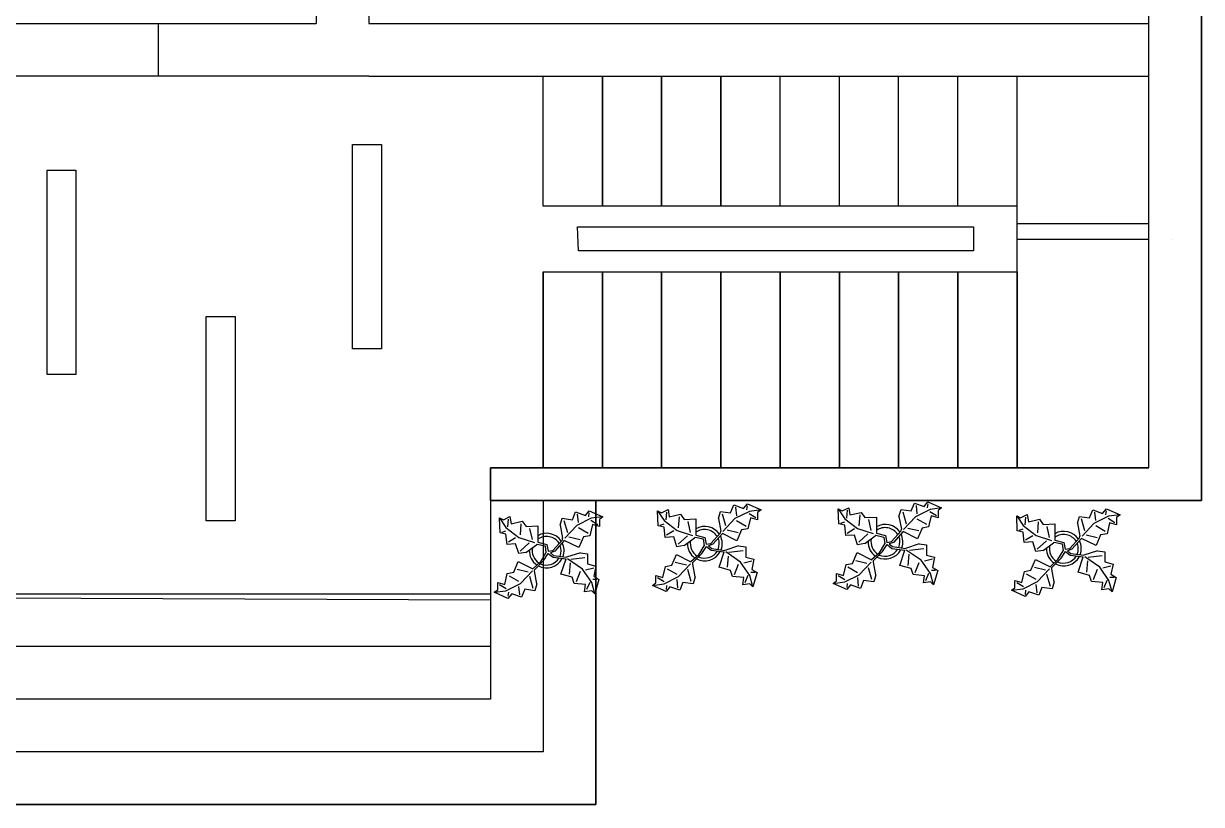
# Model space of a CAD drawing. Header units: inches. Extents: x -3340 to 11630, y -237 to 1425.
# Drawn here: x 121.7 to 300.6, y -26.9 to 91.7 of the extents above; entities that cross this region are included whole.
import ezdxf

# ---------------------------------------------------------------- set-up
doc = ezdxf.new("R2010")
doc.units = ezdxf.units.IN
doc.header["$MEASUREMENT"] = 0

# ---------------------------------------------------------------- blocks, each defined once
blk = doc.blocks.new('Plant - Rubber or Philodendron')
at = {"linetype": 'Continuous'}
for p, q in [((8.8871, 10.7908), (9.9809, 13.4933)), ((9.9809, 13.4933), (13.3837, 12.301)), ((10.5828, 12.6946), (10.8893, 9.7953)), ((13.3837, 12.301), (14.68, 13.9039)), ((14.5816, 13.2037), (14.3848, 11.8033)), ((14.68, 13.9039), (19.3848, 11.8146)), ((-16.2005, 11.4774), (-13.9899, 8.1064)), ((-16.2005, 11.4774), (-14.8639, 10.7964)), ((-16.0159, 6.3329), (-16.2005, 11.4774)), ((-14.8639, 10.7964), (-12.6195, 11.8975)), ((-13.3174, 8.325), (-13.0735, 11.0065)), ((-12.6195, 11.8975), (-12.1909, 9.4345)), ((-12.1909, 9.4345), (-8.3829, 10.3)), ((-8.8369, 9.409), (-9.0894, 5.6095)), ((-8.3829, 10.3), (-7.0549, 8.501)), ((-7.0549, 8.501), (-3.0284, 8.6941)), ((-3.0284, 8.6941), (-3.0709, 3.1041)), ((4.6914, 8.8812), (5.3859, 11.2828)), ((4.6914, 8.8812), (5.5014, 4.4831)), ((5.3859, 11.2828), (8.8871, 10.7908)), ((5.9878, 10.4842), (7.1971, 6.3869)), ((10.3916, 8.7942), (6.2847, 4.4028)), ((15.3859, 11.3055), (10.3916, 8.7942)), ((15.7909, 9.1065), (14.8995, 5.3044)), ((15.2875, 10.6053), (17.5907, 9.2105)), ((19.3848, 11.8146), (15.3859, 11.3055)), ((18.1925, 8.4119), (15.7909, 9.1065)), ((19.3848, 11.8146), (18.1868, 10.9119)), ((18.1868, 10.9119), (18.1925, 8.4119)), ((-14.0069, 5.8704), (-16.0159, 6.3329)), ((-15.3434, 6.5514), (-13.9984, 6.9884)), ((-13.5868, 2.2894), (-14.0069, 5.8704)), ((-13.9899, 8.1064), (-9.5434, 4.7185)), ((-13.1329, 3.1804), (-10.6614, 4.727)), ((-9.5434, 4.7185), (-4.1917, 2.9888)), ((-4.8529, 4.012), (-5.7184, 7.82)), ((5.4346, 3.9146), (5.5014, 4.4831)), ((7.7005, 4.8881), (11.5025, 3.9967)), ((14.2977, 6.1031), (10.9934, 7.9956)), ((12.7005, 4.8994), (11.1089, 1.1958)), ((14.8995, 5.3044), (12.7005, 4.8994)), ((-10.6784, 2.491), (-13.5868, 2.2894)), ((-9.5858, -0.8715), (-10.6784, 2.491)), ((-9.1318, 0.0195), (-5.9793, 2.9025)), ((-7.1228, -0.443), (-3.5248, 2.2131)), ((-3.5248, 2.2131), (-3.3011, 2.4355)), ((-3.3011, 2.4355), (-0.5306, 1.7947)), ((-3.0709, 3.1041), (0.0797, 2.3163)), ((-0.5306, 1.7947), (-0.2255, -0.5527)), ((-0.5306, 1.7947), (-0.5306, 1.7947)), ((0.0797, 2.3163), (0.4866, -0.031)), ((0.4866, -0.031), (2.1141, 0.2298)), ((2.1141, 0.2298), (5.4346, 3.9146)), ((6.1032, 3.6844), (2.8262, -0.031)), ((11.1089, 1.1958), (6.1032, 3.6844)), ((-11.3237, -7.2629), (-9.7321, -3.5593)), ((-9.7321, -3.5593), (-4.7264, -6.0479)), ((-7.1228, -0.443), (-9.5858, -0.8715)), ((-2.019, -3.6148), (-4.7264, -6.0479)), ((-4.0579, -6.2781), (-0.9375, -3.1608)), ((-2.019, -3.6148), (-0.2255, -0.5527)), ((-0.9375, -3.1608), (0.5883, -0.8135)), ((0.5883, -0.8135), (2.2447, -2.0916)), ((2.8262, -0.031), (1.3003, -0.5527)), ((1.3003, -0.5527), (2.4193, -1.4655)), ((2.2447, -2.0916), (6.7108, -2.6626)), ((2.4193, -1.4655), (6.895, -2.1175)), ((4.943, -7.9659), (6.7108, -2.6626)), ((11.6605, -0.5413), (6.895, -2.1175)), ((12.3677, -6.1981), (7.219, -2.6772)), ((8.3544, -2.7453), (13.1973, -2.1704)), ((11.6605, -0.5413), (14.1354, -0.8948)), ((14.1354, -0.8948), (14.1354, -4.4304)), ((-14.4141, -11.4699), (-13.5228, -7.6679)), ((-13.5228, -7.6679), (-11.3237, -7.2629)), ((-6.3237, -7.2516), (-10.1257, -6.3602)), ((-9.0148, -11.1577), (-4.9047, -6.8122)), ((-4.1246, -6.8466), (-4.0579, -6.2781)), ((-3.3146, -11.2447), (-4.1246, -6.8466)), ((8.8321, -9.0266), (4.943, -7.9659)), ((8.125, -4.0768), (7.7715, -7.9659)), ((10.2463, -10.4408), (11.6605, -6.9053)), ((15.5496, -10.7943), (12.3677, -6.1981)), ((16.2567, -5.8446), (13.4283, -6.5517)), ((14.1354, -4.4304), (16.9638, -5.1375)), ((16.9638, -5.1375), (16.2567, -8.673)), ((-16.8157, -10.7754), (-14.4141, -11.4699)), ((-16.8101, -13.2754), (-16.8157, -10.7754)), ((-13.9107, -12.9688), (-16.2139, -11.574)), ((-14.0091, -13.669), (-9.0148, -11.1577)), ((-12.921, -8.4665), (-9.6166, -10.359)), ((-9.206, -15.0581), (-9.5126, -12.1588)), ((-4.611, -12.8477), (-5.8203, -8.7504)), ((-3.3146, -11.2447), (-4.0092, -13.6463)), ((9.5392, -11.1479), (8.8321, -9.0266)), ((13.4283, -11.5015), (9.5392, -11.1479)), ((13.0748, -13.9763), (13.4283, -11.5015)), ((14.8425, -10.7943), (13.7819, -13.2692)), ((16.6103, -14.6834), (15.5496, -10.7943)), ((17.3174, -9.7337), (15.9032, -9.7337)), ((16.2567, -8.673), (18.0245, -9.7337)), ((18.0245, -9.7337), (16.6103, -14.6834)), ((-18.008, -14.1781), (-16.8101, -13.2754)), ((-18.008, -14.1781), (-14.0091, -13.669)), ((-13.3032, -16.2674), (-18.008, -14.1781)), ((-12.0069, -14.6645), (-13.3032, -16.2674)), ((-13.2048, -15.5672), (-13.008, -14.1668)), ((-8.6042, -15.8568), (-12.0069, -14.6645)), ((-7.5103, -13.1543), (-8.6042, -15.8568)), ((-4.0092, -13.6463), (-7.5103, -13.1543)), ((15.5496, -13.6228), (13.0748, -13.9763)), ((16.6103, -14.6834), (15.5496, -13.6228))]:
    blk.add_line(p, q, dxfattribs=at)
for centre, radius, start, end in [((0, 0), 6.1275, 34.37569, 120.1028), ((-0.0601, -0.2075), 5.2461, 33.82192, 124.9414), ((0.0308, 0.1664), 6, 178.6147, 235.1169), ((0.0308, 0.1664), 5, 168.1647, 238.6725), ((-0.2664, 0.1682), 5.2775, 338.4094, 20.03007), ((-0.098, 0.1364), 6.1288, 341.2017, 26.09184), ((-0.0234, 0.3825), 6.1492, 242.5812, 331.2714), ((-0.1102, 0.4886), 5.2883, 247.3711, 327.472)]:
    blk.add_arc(centre, radius, start, end, dxfattribs=at)

msp = doc.modelspace()

# ---------------------------------------------------------------- linework, layer by layer
for p, q in [((300.64, 19.28), (300.64, 496.28)), ((166.16, 158.45), (166.16, 91.72)), ((174.16, 158.45), (174.16, 91.72)), ((142.16, 91.72), (142.16, 83.72)), ((142.16, 91.72), (166.16, 91.72)), ((174.16, 91.72), (292.64, 91.72)), ((174.16, 83.72), (142.16, 83.72)), ((174.16, 83.72), (292.64, 83.72)), ((200.64, 64), (200.64, 83.72)), ((209.64, 64), (209.64, 83.72)), ((218.64, 64), (218.64, 83.72)), ((227.64, 64), (227.64, 83.72)), ((236.64, 64), (236.64, 83.72)), ((245.64, 64), (245.64, 83.72)), ((254.64, 64), (254.64, 83.72)), ((263.64, 64), (263.64, 83.72)), ((272.64, 24.28), (272.64, 83.72)), ((272.64, 64), (272.64, 83.72)), ((292.64, 24.28), (292.64, 83.72)), ((272.64, 64), (200.64, 64)), ((272.64, 54), (272.64, 64)), ((205.87, 60.85), (266.02, 60.85)), ((206, 57.22), (205.87, 60.85)), ((266.02, 60.85), (266.02, 57.22)), ((292.64, 61.33), (272.64, 61.33)), ((272.64, 59), (292.64, 59)), ((296.05, 59), (296.05, 59)), ((266.02, 57.22), (206, 57.22)), ((200.64, 54), (272.64, 54)), ((200.64, 54), (200.64, 24.28)), ((209.64, 54), (209.64, 24.28)), ((218.64, 54), (218.64, 24.28)), ((227.64, 54), (227.64, 24.28)), ((236.64, 54), (236.64, 24.28)), ((245.64, 54), (245.64, 24.28)), ((254.64, 54), (254.64, 24.28)), ((263.64, 54), (263.64, 24.28)), ((272.64, 54), (272.64, 24.28)), ((292.64, 24.28), (192.64, 24.28)), ((192.64, 24.28), (192.64, 19.28)), ((192.64, 19.28), (300.64, 19.28)), ((192.64, 19.28), (192.64, -10.86)), ((200.64, 19.28), (200.64, -18.86)), ((208.64, 19.28), (208.64, -26.86)), ((-8.15, 5.14), (192.64, 5.14)), ((192.64, 5.14), (192.64, -2.86)), ((192.64, -2.86), (-8.15, -2.86)), ((192.64, -10.86), (-46.42, -10.86)), ((200.64, -18.86), (-53.49, -18.86)), ((208.64, -26.86), (-8.15, -26.86))]:
    msp.add_line(p, q)
for points in [[(-39.36, 496.28), (-39.36, -2.86), (-60.56, -26.86), (208.64, -26.86), (208.64, 19.28), (192.64, 19.28), (192.64, -2.86), (-29.09, -2.86), (-39.36, -2.86)], [(-39.36, 496.28), (300.64, 496.28), (300.64, 19.28), (192.64, 19.28), (192.64, 24.28), (292.64, 24.28), (292.64, 488.28), (-31.36, 488.28), (-31.36, 5.14)], [(-39.36, 496.28), (300.64, 496.28), (300.64, 173.75), (292.64, 173.75), (292.64, 488.28), (-31.36, 488.28), (-31.36, 5.14), (192.64, 4.21), (192.64, -2.86), (-39.36, -2.86), (-39.36, 496.28)], [(118.16, 91.72), (142.16, 91.72), (142.16, 83.72), (118.16, 83.72), (118.16, 91.72)]]:
    msp.add_lwpolyline(points)
for points in [[(200.64, 83.72), (209.64, 83.72), (209.64, 64), (200.64, 64)], [(209.64, 83.72), (218.64, 83.72), (218.64, 64), (209.64, 64)], [(209.64, 83.72), (218.64, 83.72), (218.64, 64), (209.64, 64)], [(218.64, 83.72), (227.64, 83.72), (227.64, 64), (218.64, 64)], [(171.71, 73.35), (176.1, 73.35), (176.1, 42.35), (171.71, 42.35)], [(125.28, 69.45), (129.68, 69.45), (129.68, 38.44), (125.28, 38.44)], [(200.64, 54), (209.64, 54), (209.64, 24.28), (200.64, 24.28)], [(209.64, 54), (218.64, 54), (218.64, 24.28), (209.64, 24.28)], [(218.64, 54), (227.64, 54), (227.64, 24.28), (218.64, 24.28)], [(227.64, 54), (236.64, 54), (236.64, 24.28), (227.64, 24.28)], [(236.64, 54), (245.64, 54), (245.64, 24.28), (236.64, 24.28)], [(245.64, 54), (254.64, 54), (254.64, 24.28), (245.64, 24.28)], [(254.64, 54), (263.64, 54), (263.64, 24.28), (254.64, 24.28)], [(263.64, 54), (272.64, 54), (272.64, 24.28), (263.64, 24.28)], [(149.47, 47.23), (153.87, 47.23), (153.87, 16.22), (149.47, 16.22)]]:
    msp.add_lwpolyline(points, close=True)
at = {"extrusion": (-1.05579e-16, -1, 0), "elevation": -54}
msp.add_lwpolyline([(200.64, 0), (206.64, 0)], dxfattribs=at)

# ---------------------------------------------------------------- block references
at = {"xscale": 0.4412137410049178, "yscale": 0.4412137410049178, "zscale": 0.4412137410049178}
for p in [(225.19, 12.66), (252.63, 12.95), (279.73, 11.91), (201.17, 11.61)]:
    msp.add_blockref('Plant - Rubber or Philodendron', p, dxfattribs=at)

doc.saveas('drawing.dxf')
